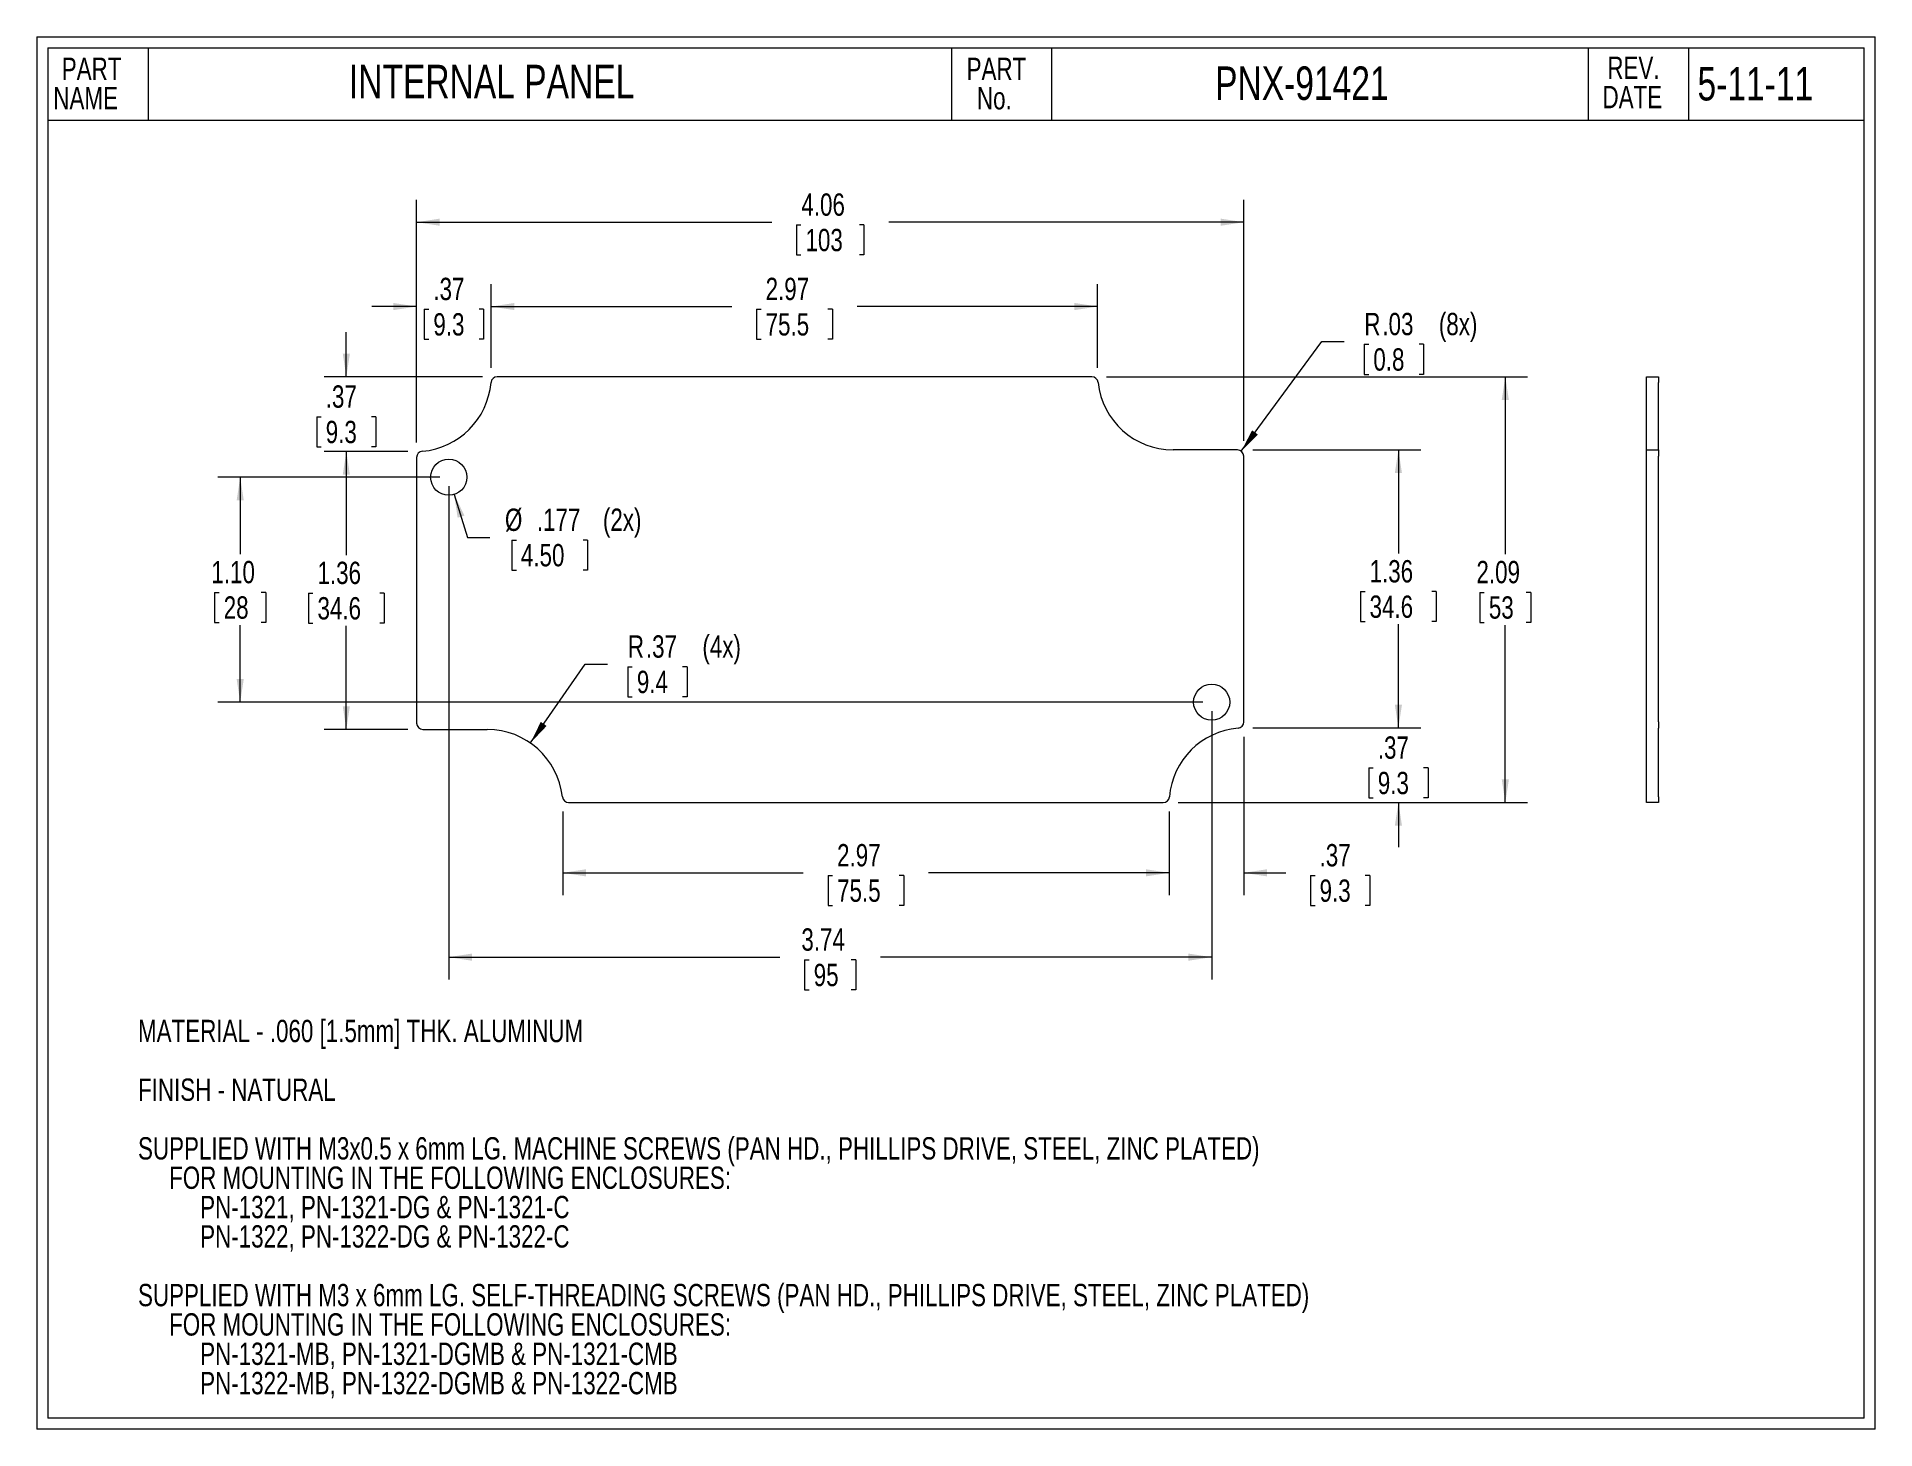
# Model space of a CAD drawing. Header units: inches. Extents: x 0.29 to 9.3, y 0.34 to 7.17.
import ezdxf

# ---------------------------------------------------------------- set-up
doc = ezdxf.new("R2010")
doc.units = ezdxf.units.IN
doc.header["$LTSCALE"] = 0.875
doc.header["$MEASUREMENT"] = 0
doc.styles.add('SLDTEXTSTYLE0', font='TXT', dxfattribs={"width": 0.75})
doc.dimstyles.new('SLDDIMSTYLE0', dxfattribs={"dimtxt": 0.109375, "dimasz": 0.11375, "dimexe": 0, "dimexo": 0.0625, "dimgap": 0.027344, "dimtad": 0, "dimtih": 1, "dimtoh": 1, "dimrnd": 1e-09, "dimzin": 12, "dimdsep": 46, "dimtxsty": 'SLDTEXTSTYLE0', "dimsah": 1, "dimcen": 0.09, "dimadec": 0, "dimazin": 0, "dimtfac": 1, "dimtofl": 0, "dimtmove": 0, "dimatfit": 3, "dimfxl": 1, "dimtolj": 1, "dimtzin": 12, "dimarcsym": 0})
doc.dimstyles.new('SLDDIMSTYLE1', dxfattribs={"dimtxt": 0.109375, "dimasz": 0.11375, "dimexe": 0, "dimexo": 0.0625, "dimgap": 0.027344, "dimtad": 0, "dimtih": 1, "dimtoh": 1, "dimrnd": 1e-09, "dimzin": 12, "dimdsep": 46, "dimtxsty": 'SLDTEXTSTYLE0', "dimsah": 1, "dimcen": 0.09, "dimadec": 0, "dimazin": 0, "dimtfac": 1, "dimtofl": 0, "dimtmove": 0, "dimatfit": 3, "dimfxl": 1, "dimtolj": 1, "dimtzin": 12, "dimarcsym": 0})
doc.dimstyles.new('SLDDIMSTYLE2', dxfattribs={"dimtxt": 0.109375, "dimasz": 0.11375, "dimexe": 0, "dimexo": 0.0625, "dimgap": 0.027344, "dimtad": 0, "dimtih": 1, "dimtoh": 1, "dimrnd": 1e-09, "dimzin": 12, "dimdsep": 46, "dimtxsty": 'SLDTEXTSTYLE0', "dimsah": 1, "dimcen": 0.09, "dimadec": 0, "dimazin": 0, "dimtfac": 1, "dimtofl": 0, "dimtmove": 0, "dimatfit": 3, "dimfxl": 1, "dimtolj": 1, "dimtzin": 12, "dimarcsym": 0})
doc.dimstyles.new('SLDDIMSTYLE3', dxfattribs={"dimtxt": 0.109375, "dimasz": 0.11375, "dimexe": 0, "dimexo": 0.0625, "dimgap": 0.027344, "dimtad": 0, "dimtih": 1, "dimtoh": 1, "dimdec": 3, "dimrnd": 1e-09, "dimzin": 12, "dimdsep": 46, "dimtxsty": 'SLDTEXTSTYLE0', "dimsah": 1, "dimcen": 0.09, "dimadec": 0, "dimazin": 0, "dimtfac": 1, "dimtdec": 3, "dimtmove": 0, "dimatfit": 3, "dimfxl": 1, "dimtolj": 1, "dimtzin": 12, "dimarcsym": 0})
doc.dimstyles.new('SLDDIMSTYLE4', dxfattribs={"dimtxt": 0.109375, "dimasz": 0.11375, "dimexe": 0, "dimexo": 0.0625, "dimgap": 0.027344, "dimtad": 0, "dimtih": 1, "dimtoh": 1, "dimrnd": 1e-09, "dimzin": 12, "dimdsep": 46, "dimtxsty": 'SLDTEXTSTYLE0', "dimsah": 1, "dimcen": 0.09, "dimadec": 0, "dimazin": 0, "dimtfac": 1, "dimtofl": 0, "dimtmove": 0, "dimatfit": 3, "dimfxl": 1, "dimtolj": 1, "dimtzin": 12, "dimarcsym": 0})
doc.dimstyles.new('SLDDIMSTYLE5', dxfattribs={"dimtxt": 0.109375, "dimasz": 0.11375, "dimexe": 0, "dimexo": 0.0625, "dimgap": 0.027344, "dimtad": 0, "dimtih": 1, "dimtoh": 1, "dimrnd": 1e-09, "dimzin": 4, "dimdsep": 46, "dimtxsty": 'SLDTEXTSTYLE0', "dimsah": 1, "dimcen": 0.09, "dimadec": 0, "dimazin": 0, "dimtfac": 1, "dimtofl": 0, "dimtmove": 0, "dimatfit": 3, "dimfxl": 1, "dimtolj": 1, "dimtzin": 12, "dimarcsym": 0})

# ---------------------------------------------------------------- blocks, each defined once
blk = doc.blocks.new('SW_NOTE_0')
at = {"color": 0, "linetype": 'Continuous', "lineweight": 0, "ltscale": 0.875, "char_height": 0.109375, "attachment_point": 1, "style": 'SLDTEXTSTYLE0'}
for s, insert in [('MATERIAL - .060 [1.5mm] THK. ALUMINUM', (0, 0.141)), ('FINISH - NATURAL', (0, -0.1467)), ('SUPPLIED WITH M3x0.5 x 6mm LG. MACHINE SCREWS (PAN HD., PHILLIPS DRIVE, STEEL, ZINC PLATED)', (0, -0.4343)), ('     FOR MOUNTING IN THE FOLLOWING ENCLOSURES:', (0, -0.5781)), ('          PN-1321, PN-1321-DG & PN-1321-C', (0, -0.722)), ('          PN-1322, PN-1322-DG & PN-1322-C', (0, -0.8658)), ('SUPPLIED WITH M3 x 6mm LG. SELF-THREADING SCREWS (PAN HD., PHILLIPS DRIVE, STEEL, ZINC PLATED)', (0, -1.1534)), ('     FOR MOUNTING IN THE FOLLOWING ENCLOSURES:', (0, -1.2972)), ('          PN-1321-MB, PN-1321-DGMB & PN-1321-CMB', (0, -1.4411)), ('          PN-1322-MB, PN-1322-DGMB & PN-1322-CMB', (0, -1.5849))]:
    blk.add_mtext(s, dxfattribs=dict(at, insert=insert))
blk = doc.blocks.new('SW_NOTE_1')
at = {"color": 0, "linetype": 'Continuous', "lineweight": 0, "ltscale": 0.875, "char_height": 0.10938, "attachment_point": 1, "style": 'SLDTEXTSTYLE0'}
for s, insert in [('PART', (0, 0.141)), ('NAME', (-0.0415, -0.0028))]:
    blk.add_mtext(s, dxfattribs=dict(at, insert=insert))
blk = doc.blocks.new('SW_NOTE_2')
at = {"color": 0, "linetype": 'Continuous', "lineweight": 0, "ltscale": 0.875, "char_height": 0.10938, "attachment_point": 1, "style": 'SLDTEXTSTYLE0'}
for s, insert in [('PART', (0, 0.141)), ('No.', (0.0505, -0.0028))]:
    blk.add_mtext(s, dxfattribs=dict(at, insert=insert))
blk = doc.blocks.new('SW_NOTE_3')
at = {"color": 0, "linetype": 'Continuous', "lineweight": 0, "ltscale": 0.875, "char_height": 0.10938, "attachment_point": 1, "style": 'SLDTEXTSTYLE0'}
for s, insert in [('REV.', (0, 0.141)), ('DATE', (-0.0235, -0.0028))]:
    blk.add_mtext(s, dxfattribs=dict(at, insert=insert))
blk = doc.blocks.new('*D5')
at = {"color": 7, "linetype": 'Continuous', "lineweight": 0, "ltscale": 0.875}
for p, q in [((2.1507, 5.179), (2.1507, 6.3686)), ((6.2058, 5.1868), (6.2058, 6.3686)), ((2.1507, 6.2592), (3.8914, 6.2592)), ((4.0127, 6.2462), (4.0127, 6.0986)), ((4.0127, 6.2462), (4.0349, 6.2462)), ((4.3439, 6.2462), (4.3216, 6.2462)), ((4.3439, 6.2462), (4.3439, 6.0986)), ((6.2058, 6.2592), (4.4651, 6.2592)), ((4.0127, 6.0986), (4.0349, 6.0986)), ((4.3439, 6.0986), (4.3216, 6.0986))]:
    blk.add_line(p, q, dxfattribs=at)
for points in [[(2.1507, 6.2592), (2.2644, 6.2417), (2.2644, 6.2767)], [(6.2058, 6.2592), (6.0921, 6.2767), (6.0921, 6.2417)]]:
    blk.add_solid(points, dxfattribs=at)
at = {"color": 7, "linetype": 'Continuous', "lineweight": 0, "ltscale": 0.875, "char_height": 0.10938, "attachment_point": 1, "style": 'SLDTEXTSTYLE0'}
for s, insert in [('4.06', (4.0368, 6.4002)), ('103', (4.0571, 6.2266))]:
    blk.add_mtext(s, dxfattribs=dict(at, insert=insert))
blk = doc.blocks.new('*D6')
at = {"color": 7, "linetype": 'Continuous', "lineweight": 0, "ltscale": 0.875}
for p, q in [((2.3082, 4.9655), (2.3082, 2.5475)), ((6.0483, 3.8631), (6.0483, 2.5475)), ((2.3082, 2.6569), (3.9318, 2.6569)), ((4.053, 2.6438), (4.053, 2.4963)), ((4.053, 2.6438), (4.0752, 2.6438)), ((4.3035, 2.6438), (4.2813, 2.6438)), ((4.3035, 2.6438), (4.3035, 2.4963)), ((6.0483, 2.6569), (4.4247, 2.6569)), ((4.053, 2.4963), (4.0752, 2.4963)), ((4.3035, 2.4963), (4.2813, 2.4963))]:
    blk.add_line(p, q, dxfattribs=at)
for points in [[(2.3082, 2.6569), (2.4219, 2.6394), (2.4219, 2.6744)], [(6.0483, 2.6569), (5.9346, 2.6744), (5.9346, 2.6394)]]:
    blk.add_solid(points, dxfattribs=at)
at = {"color": 7, "linetype": 'Continuous', "lineweight": 0, "ltscale": 0.875, "char_height": 0.10938, "attachment_point": 1, "style": 'SLDTEXTSTYLE0'}
for s, insert in [('3.74', (4.0368, 2.7979)), ('95', (4.0974, 2.6242))]:
    blk.add_mtext(s, dxfattribs=dict(at, insert=insert))
blk = doc.blocks.new('*D7')
at = {"color": 7, "linetype": 'Continuous', "lineweight": 0, "ltscale": 0.875}
for p, q in [((2.7087, 3.7067), (2.9775, 4.0932)), ((2.9775, 4.0932), (3.0869, 4.0932)), ((3.186, 4.0802), (3.186, 3.9326)), ((3.186, 4.0802), (3.2082, 4.0802)), ((3.4768, 4.0802), (3.4546, 4.0802)), ((3.4768, 4.0802), (3.4768, 3.9326)), ((3.186, 3.9326), (3.2082, 3.9326)), ((3.4768, 3.9326), (3.4546, 3.9326))]:
    blk.add_line(p, q, dxfattribs=at)
blk.add_solid([(2.7087, 3.7067), (2.788, 3.7901), (2.7593, 3.8101)], dxfattribs=at)
at = {"color": 7, "linetype": 'Continuous', "lineweight": 0, "ltscale": 0.875, "attachment_point": 1, "style": 'SLDTEXTSTYLE0'}
for s, insert, char_height in [(' (4x)', (3.5212, 4.2342), 0.10938), ('R', (3.1862, 4.2342), 0.1094), ('.37', (3.2747, 4.2342), 0.10938), ('9.4', (3.2304, 4.0606), 0.10938)]:
    blk.add_mtext(s, dxfattribs=dict(at, insert=insert, char_height=char_height))
blk = doc.blocks.new('*D8')
at = {"color": 7, "linetype": 'Continuous', "lineweight": 0, "ltscale": 0.875}
for p, q in [((2.5168, 5.5451), (2.5168, 5.9552)), ((5.4893, 5.5451), (5.4893, 5.9552)), ((2.5168, 5.8458), (3.6959, 5.8458)), ((3.8172, 5.8328), (3.8172, 5.6853)), ((3.8172, 5.8328), (3.8394, 5.8328)), ((4.1889, 5.8328), (4.1667, 5.8328)), ((4.1889, 5.8328), (4.1889, 5.6853)), ((5.4893, 5.8458), (4.3102, 5.8458)), ((3.8172, 5.6853), (3.8394, 5.6853)), ((4.1889, 5.6853), (4.1667, 5.6853))]:
    blk.add_line(p, q, dxfattribs=at)
for points in [[(2.5168, 5.8458), (2.6306, 5.8283), (2.6306, 5.8633)], [(5.4893, 5.8458), (5.3755, 5.8633), (5.3755, 5.8283)]]:
    blk.add_solid(points, dxfattribs=at)
at = {"color": 7, "linetype": 'Continuous', "lineweight": 0, "ltscale": 0.875, "char_height": 0.10938, "attachment_point": 1, "style": 'SLDTEXTSTYLE0'}
for s, insert in [('2.97', (3.8616, 5.9868)), ('75.5', (3.8616, 5.8132))]:
    blk.add_mtext(s, dxfattribs=dict(at, insert=insert))
blk = doc.blocks.new('*D9')
at = {"color": 7, "linetype": 'Continuous', "lineweight": 0, "ltscale": 0.875}
for p, q in [((6.2058, 3.7371), (6.2058, 2.9609)), ((5.8397, 3.371), (5.8397, 2.9609)), ((5.8397, 3.0702), (5.6209, 3.0702)), ((6.2058, 3.0702), (6.4116, 3.0702)), ((6.5328, 3.0572), (6.5328, 2.9097)), ((6.5328, 3.0572), (6.5551, 3.0572)), ((6.8237, 3.0572), (6.8015, 3.0572)), ((6.8237, 3.0572), (6.8237, 2.9097)), ((6.5328, 2.9097), (6.5551, 2.9097)), ((6.8237, 2.9097), (6.8015, 2.9097))]:
    blk.add_line(p, q, dxfattribs=at)
for points in [[(5.8397, 3.0702), (5.7259, 3.0877), (5.7259, 3.0527)], [(6.2058, 3.0702), (6.3196, 3.0527), (6.3196, 3.0877)]]:
    blk.add_solid(points, dxfattribs=at)
at = {"color": 7, "linetype": 'Continuous', "lineweight": 0, "ltscale": 0.875, "char_height": 0.10938, "attachment_point": 1, "style": 'SLDTEXTSTYLE0'}
for s, insert in [('.37', (6.5773, 3.2112)), ('9.3', (6.5773, 3.0376))]:
    blk.add_mtext(s, dxfattribs=dict(at, insert=insert))
blk = doc.blocks.new('*D10')
at = {"color": 7, "linetype": 'Continuous', "lineweight": 0, "ltscale": 0.875}
for p, q in [((2.8672, 3.371), (2.8672, 2.9609)), ((5.8397, 3.371), (5.8397, 2.9609)), ((2.8672, 3.0702), (4.0463, 3.0702)), ((5.8397, 3.0702), (4.6606, 3.0702)), ((4.1676, 3.0572), (4.1676, 2.9097)), ((4.1676, 3.0572), (4.1898, 3.0572)), ((4.5393, 3.0572), (4.5171, 3.0572)), ((4.5393, 3.0572), (4.5393, 2.9097)), ((4.1676, 2.9097), (4.1898, 2.9097)), ((4.5393, 2.9097), (4.5171, 2.9097))]:
    blk.add_line(p, q, dxfattribs=at)
for points in [[(2.8672, 3.0702), (2.981, 3.0527), (2.981, 3.0877)], [(5.8397, 3.0702), (5.7259, 3.0877), (5.7259, 3.0527)]]:
    blk.add_solid(points, dxfattribs=at)
at = {"color": 7, "linetype": 'Continuous', "lineweight": 0, "ltscale": 0.875, "char_height": 0.10938, "attachment_point": 1, "style": 'SLDTEXTSTYLE0'}
for s, insert in [('2.97', (4.212, 3.2112)), ('75.5', (4.212, 3.0376))]:
    blk.add_mtext(s, dxfattribs=dict(at, insert=insert))
blk = doc.blocks.new('*D11')
at = {"color": 7, "linetype": 'Continuous', "lineweight": 0, "ltscale": 0.875}
for p, q in [((6.9637, 3.7809), (6.9637, 3.9996)), ((6.2496, 3.7809), (7.0731, 3.7809)), ((6.8183, 3.5848), (6.8183, 3.4372)), ((6.8183, 3.5848), (6.8405, 3.5848)), ((7.1091, 3.5848), (7.0869, 3.5848)), ((7.1091, 3.5848), (7.1091, 3.4372)), ((6.8183, 3.4372), (6.8405, 3.4372)), ((7.1091, 3.4372), (7.0869, 3.4372)), ((5.8834, 3.4147), (7.0731, 3.4147)), ((6.9637, 3.4147), (6.9637, 3.196))]:
    blk.add_line(p, q, dxfattribs=at)
for points in [[(6.9637, 3.7809), (6.9812, 3.8946), (6.9462, 3.8946)], [(6.9637, 3.4147), (6.9462, 3.301), (6.9812, 3.301)]]:
    blk.add_solid(points, dxfattribs=at)
at = {"color": 7, "linetype": 'Continuous', "lineweight": 0, "ltscale": 0.875, "char_height": 0.10938, "attachment_point": 1, "style": 'SLDTEXTSTYLE0'}
for s, insert in [('.37', (6.8627, 3.7388)), ('9.3', (6.8627, 3.5652))]:
    blk.add_mtext(s, dxfattribs=dict(at, insert=insert))
blk = doc.blocks.new('*D12')
at = {"color": 7, "linetype": 'Continuous', "lineweight": 0, "ltscale": 0.875}
for p, q in [((6.2496, 5.1431), (7.0731, 5.1431)), ((6.9637, 5.1431), (6.9637, 4.6356)), ((6.7779, 4.449), (6.7779, 4.3014)), ((6.7779, 4.449), (6.8001, 4.449)), ((7.1495, 4.449), (7.1273, 4.449)), ((7.1495, 4.449), (7.1495, 4.3014)), ((6.7779, 4.3014), (6.8001, 4.3014)), ((6.9637, 3.7809), (6.9637, 4.2884)), ((7.1495, 4.3014), (7.1273, 4.3014)), ((6.2496, 3.7809), (7.0731, 3.7809))]:
    blk.add_line(p, q, dxfattribs=at)
for points in [[(6.9637, 5.1431), (6.9462, 5.0293), (6.9812, 5.0293)], [(6.9637, 3.7809), (6.9812, 3.8946), (6.9462, 3.8946)]]:
    blk.add_solid(points, dxfattribs=at)
at = {"color": 7, "linetype": 'Continuous', "lineweight": 0, "ltscale": 0.875, "char_height": 0.10938, "attachment_point": 1, "style": 'SLDTEXTSTYLE0'}
for s, insert in [('1.36', (6.8223, 4.603)), ('34.6', (6.8223, 4.4294))]:
    blk.add_mtext(s, dxfattribs=dict(at, insert=insert))
blk = doc.blocks.new('*D13')
at = {"color": 7, "linetype": 'Continuous', "lineweight": 0, "ltscale": 0.875}
for p, q in [((2.3346, 4.9247), (2.4003, 4.7146)), ((2.4003, 4.7146), (2.5097, 4.7146)), ((2.6175, 4.7015), (2.6175, 4.554)), ((2.6175, 4.7015), (2.6397, 4.7015)), ((2.9892, 4.7015), (2.967, 4.7015)), ((2.9892, 4.7015), (2.9892, 4.554)), ((2.6175, 4.554), (2.6397, 4.554)), ((2.9892, 4.554), (2.967, 4.554))]:
    blk.add_line(p, q, dxfattribs=at)
blk.add_solid([(2.3346, 4.9247), (2.3519, 4.8109), (2.3853, 4.8213)], dxfattribs=at)
at = {"color": 7, "linetype": 'Continuous', "lineweight": 0, "ltscale": 0.875, "char_height": 0.10938, "attachment_point": 1, "style": 'SLDTEXTSTYLE0'}
for s, insert in [('%%c', (2.5838, 4.8555)), ('.177', (2.7401, 4.8555)), (' (2x)', (3.0336, 4.8555)), ('4.50', (2.6619, 4.6819))]:
    blk.add_mtext(s, dxfattribs=dict(at, insert=insert))
blk = doc.blocks.new('*D14')
at = {"color": 7, "linetype": 'Continuous', "lineweight": 0, "ltscale": 0.875}
for p, q in [((6.1932, 5.1371), (6.5879, 5.6738)), ((6.5879, 5.6738), (6.6973, 5.6738)), ((6.7964, 5.6607), (6.7964, 5.5132)), ((6.7964, 5.6607), (6.8186, 5.6607)), ((7.0872, 5.6607), (7.065, 5.6607)), ((7.0872, 5.6607), (7.0872, 5.5132)), ((6.7964, 5.5132), (6.8186, 5.5132)), ((7.0872, 5.5132), (7.065, 5.5132))]:
    blk.add_line(p, q, dxfattribs=at)
blk.add_solid([(6.1932, 5.1371), (6.2747, 5.2183), (6.2465, 5.2391)], dxfattribs=at)
at = {"color": 7, "linetype": 'Continuous', "lineweight": 0, "ltscale": 0.875, "attachment_point": 1, "style": 'SLDTEXTSTYLE0'}
for s, insert, char_height in [('R', (6.7965, 5.8148), 0.1094), ('.03', (6.8851, 5.8148), 0.10938), (' (8x)', (7.1316, 5.8148), 0.10938), ('0.8', (6.8408, 5.6411), 0.10938)]:
    blk.add_mtext(s, dxfattribs=dict(at, insert=insert, char_height=char_height))
blk = doc.blocks.new('*D15')
at = {"color": 7, "linetype": 'Continuous', "lineweight": 0, "ltscale": 0.875}
for p, q in [((1.8062, 5.5014), (1.8062, 5.7201)), ((2.4731, 5.5014), (1.6968, 5.5014)), ((1.6608, 5.3053), (1.6608, 5.1577)), ((1.6608, 5.3053), (1.683, 5.3053)), ((1.9516, 5.3053), (1.9294, 5.3053)), ((1.9516, 5.3053), (1.9516, 5.1577)), ((1.6608, 5.1577), (1.683, 5.1577)), ((1.9516, 5.1577), (1.9294, 5.1577)), ((2.1069, 5.1352), (1.6968, 5.1352)), ((1.8062, 5.1352), (1.8062, 4.9165))]:
    blk.add_line(p, q, dxfattribs=at)
for points in [[(1.8062, 5.5014), (1.8237, 5.6151), (1.7887, 5.6151)], [(1.8062, 5.1352), (1.7887, 5.0215), (1.8237, 5.0215)]]:
    blk.add_solid(points, dxfattribs=at)
at = {"color": 7, "linetype": 'Continuous', "lineweight": 0, "ltscale": 0.875, "char_height": 0.10938, "attachment_point": 1, "style": 'SLDTEXTSTYLE0'}
for s, insert in [('.37', (1.7052, 5.4593)), ('9.3', (1.7052, 5.2857))]:
    blk.add_mtext(s, dxfattribs=dict(at, insert=insert))
blk = doc.blocks.new('*D16')
at = {"color": 7, "linetype": 'Continuous', "lineweight": 0, "ltscale": 0.875}
for p, q in [((2.1069, 5.1352), (1.6968, 5.1352)), ((1.8062, 5.1352), (1.8062, 4.6277)), ((1.6204, 4.4411), (1.6204, 4.2935)), ((1.6204, 4.4411), (1.6426, 4.4411)), ((1.992, 4.4411), (1.9698, 4.4411)), ((1.992, 4.4411), (1.992, 4.2935)), ((1.6204, 4.2935), (1.6426, 4.2935)), ((1.8062, 3.773), (1.8062, 4.2805)), ((1.992, 4.2935), (1.9698, 4.2935)), ((2.1069, 3.773), (1.6968, 3.773))]:
    blk.add_line(p, q, dxfattribs=at)
for points in [[(1.8062, 5.1352), (1.7887, 5.0215), (1.8237, 5.0215)], [(1.8062, 3.773), (1.8237, 3.8868), (1.7887, 3.8868)]]:
    blk.add_solid(points, dxfattribs=at)
at = {"color": 7, "linetype": 'Continuous', "lineweight": 0, "ltscale": 0.875, "char_height": 0.10938, "attachment_point": 1, "style": 'SLDTEXTSTYLE0'}
for s, insert in [('1.36', (1.6648, 4.5951)), ('34.6', (1.6648, 4.4215))]:
    blk.add_mtext(s, dxfattribs=dict(at, insert=insert))
blk = doc.blocks.new('*D17')
at = {"color": 7, "linetype": 'Continuous', "lineweight": 0, "ltscale": 0.875}
for p, q in [((2.2644, 5.0092), (1.1766, 5.0092)), ((1.286, 5.0092), (1.286, 4.6316)), ((1.1607, 4.445), (1.1607, 4.2975)), ((1.1607, 4.445), (1.1829, 4.445)), ((1.4112, 4.445), (1.389, 4.445)), ((1.4112, 4.445), (1.4112, 4.2975)), ((1.1607, 4.2975), (1.1829, 4.2975)), ((1.286, 3.9069), (1.286, 4.2844)), ((1.4112, 4.2975), (1.389, 4.2975)), ((6.0046, 3.9069), (1.1766, 3.9069))]:
    blk.add_line(p, q, dxfattribs=at)
for points in [[(1.286, 5.0092), (1.2685, 4.8955), (1.3035, 4.8955)], [(1.286, 3.9069), (1.3035, 4.0206), (1.2685, 4.0206)]]:
    blk.add_solid(points, dxfattribs=at)
at = {"color": 7, "linetype": 'Continuous', "lineweight": 0, "ltscale": 0.875, "char_height": 0.10938, "attachment_point": 1, "style": 'SLDTEXTSTYLE0'}
for s, insert in [('1.10', (1.1445, 4.599)), ('28', (1.2051, 4.4254))]:
    blk.add_mtext(s, dxfattribs=dict(at, insert=insert))
blk = doc.blocks.new('*D18')
at = {"color": 7, "linetype": 'Continuous', "lineweight": 0, "ltscale": 0.875}
for p, q in [((2.1507, 5.179), (2.1507, 5.9552)), ((2.5168, 5.5451), (2.5168, 5.9552)), ((2.1507, 5.8458), (1.9319, 5.8458)), ((2.1884, 5.8328), (2.1884, 5.6852)), ((2.1884, 5.8328), (2.2106, 5.8328)), ((2.4792, 5.8328), (2.457, 5.8328)), ((2.4792, 5.8328), (2.4792, 5.6852)), ((2.5168, 5.8458), (2.7356, 5.8458)), ((2.1884, 5.6852), (2.2106, 5.6852)), ((2.4792, 5.6852), (2.457, 5.6852))]:
    blk.add_line(p, q, dxfattribs=at)
for points in [[(2.1507, 5.8458), (2.0369, 5.8633), (2.0369, 5.8283)], [(2.5168, 5.8458), (2.6306, 5.8283), (2.6306, 5.8633)]]:
    blk.add_solid(points, dxfattribs=at)
at = {"color": 7, "linetype": 'Continuous', "lineweight": 0, "ltscale": 0.875, "char_height": 0.10938, "attachment_point": 1, "style": 'SLDTEXTSTYLE0'}
for s, insert in [('.37', (2.2328, 5.9868)), ('9.3', (2.2328, 5.8132))]:
    blk.add_mtext(s, dxfattribs=dict(at, insert=insert))
blk = doc.blocks.new('*D19')
at = {"color": 7, "linetype": 'Continuous', "lineweight": 0, "ltscale": 0.875}
for p, q in [((5.533, 5.5014), (7.5971, 5.5014)), ((7.4878, 5.5014), (7.4878, 4.6316)), ((7.3626, 4.445), (7.3626, 4.2975)), ((7.3626, 4.445), (7.3848, 4.445)), ((7.613, 4.445), (7.5908, 4.445)), ((7.613, 4.445), (7.613, 4.2975)), ((7.3626, 4.2975), (7.3848, 4.2975)), ((7.4878, 3.4147), (7.4878, 4.2844)), ((7.613, 4.2975), (7.5908, 4.2975)), ((5.8834, 3.4147), (7.5971, 3.4147))]:
    blk.add_line(p, q, dxfattribs=at)
for points in [[(7.4878, 5.5014), (7.4703, 5.3876), (7.5053, 5.3876)], [(7.4878, 3.4147), (7.5053, 3.5285), (7.4703, 3.5285)]]:
    blk.add_solid(points, dxfattribs=at)
at = {"color": 7, "linetype": 'Continuous', "lineweight": 0, "ltscale": 0.875, "char_height": 0.10938, "attachment_point": 1, "style": 'SLDTEXTSTYLE0'}
for s, insert in [('2.09', (7.3463, 4.599)), ('53', (7.407, 4.4254))]:
    blk.add_mtext(s, dxfattribs=dict(at, insert=insert))

msp = doc.modelspace()

# ---------------------------------------------------------------- linework, layer by layer
at = {"color": 7, "linetype": 'Continuous', "lineweight": 0, "ltscale": 0.875}
for p, q in [((0.2887, 7.1681), (0.2887, 0.3431)), ((0.2887, 7.1681), (9.3012, 7.1681)), ((9.3012, 0.3431), (9.3012, 7.1681)), ((0.3429, 7.1138), (0.3429, 0.3973)), ((0.3429, 7.1138), (9.2469, 7.1138)), ((0.8347, 7.1138), (0.8347, 6.7586)), ((4.7722, 7.1138), (4.7722, 6.7586)), ((5.2639, 7.1138), (5.2639, 6.7586)), ((7.8933, 7.1138), (7.8933, 6.7586)), ((8.3851, 7.1138), (8.3851, 6.7586)), ((9.2469, 0.3973), (9.2469, 7.1138)), ((0.3429, 6.7586), (9.2469, 6.7586)), ((9.2469, 0.3973), (0.3429, 0.3973)), ((9.3012, 0.3431), (0.2887, 0.3431))]:
    msp.add_line(p, q, dxfattribs=at)
at = {"color": 7, "linetype": 'Continuous', "lineweight": 15, "ltscale": 0.875}
for p, q in [((5.4604, 5.5013), (2.5463, 5.5013)), ((8.1802, 5.5013), (8.2393, 5.5013)), ((8.1802, 5.4737), (8.1802, 5.5013)), ((8.2393, 5.5013), (8.2393, 5.4737)), ((8.1802, 5.1431), (8.1802, 5.4737)), ((8.2393, 5.1431), (8.2393, 5.4737)), ((6.1748, 5.1431), (5.8592, 5.1431)), ((8.1802, 5.1121), (8.1802, 5.1431)), ((8.1802, 5.1431), (8.2393, 5.1431)), ((8.2393, 5.1431), (8.2393, 5.1121)), ((2.1507, 5.1057), (2.1507, 3.804)), ((6.2058, 3.8104), (6.2058, 5.1121)), ((8.1802, 3.8104), (8.1802, 5.1121)), ((8.2393, 3.8104), (8.2393, 5.1121)), ((8.1802, 3.7795), (8.1802, 3.8104)), ((8.2393, 3.8104), (8.2393, 3.7795)), ((2.1817, 3.773), (2.4973, 3.773)), ((8.1802, 3.443), (8.1802, 3.7795)), ((8.2393, 3.443), (8.2393, 3.7795)), ((8.1802, 3.4147), (8.1802, 3.443)), ((8.2393, 3.443), (8.2393, 3.4147)), ((2.8961, 3.4147), (5.8102, 3.4147)), ((8.2393, 3.4147), (8.1802, 3.4147))]:
    msp.add_line(p, q, dxfattribs=at)
at = {"color": 7, "linetype": 'Continuous', "lineweight": 15, "ltscale": 0.765625}
for centre in [(2.3082, 5.0092), (6.0483, 3.9069)]:
    msp.add_circle(centre, 0.0886, dxfattribs=at)
for centre, radius, start, end in [((2.5463, 5.4704), 0.031, 90, 175.00574), ((5.4604, 5.4704), 0.031, 6.12741, 90), ((2.1468, 5.5053), 0.3701, 274.99426, 355.00574), ((5.8592, 5.5132), 0.3701, 186.12741, 270), ((6.1748, 5.1121), 0.031, 0, 90), ((2.1817, 5.1057), 0.031, 94.99426, 180), ((2.1817, 3.804), 0.031, 180, 270), ((6.1748, 3.8104), 0.031, 274.99426, 0), ((2.4973, 3.4029), 0.3701, 6.12741, 90), ((6.2097, 3.4108), 0.3701, 94.99426, 175.00574), ((2.8961, 3.4457), 0.031, 186.12741, 270), ((5.8102, 3.4457), 0.031, 270, 355.00574)]:
    msp.add_arc(centre, radius, start, end, dxfattribs=at)

# ---------------------------------------------------------------- block references
at = {"color": 7, "linetype": 'Continuous', "lineweight": 0, "ltscale": 0.875}
for name, p in [('SW_NOTE_1', (0.4113, 6.9248)), ('SW_NOTE_2', (4.847, 6.9244)), ('SW_NOTE_3', (7.9879, 6.93)), ('SW_NOTE_0', (0.785, 2.2087))]:
    msp.add_blockref(name, p, dxfattribs=at)

# ---------------------------------------------------------------- texts
at = {"color": 7, "linetype": 'Continuous', "lineweight": 0, "ltscale": 0.875, "attachment_point": 1, "style": 'SLDTEXTSTYLE0'}
for s, insert, char_height in [('INTERNAL PANEL', (1.8189, 7.0308), 0.164062), ('PNX-91421', (6.065, 7.0226), 0.16406), ('5-11-11', (8.4299, 7.02), 0.16406)]:
    msp.add_mtext(s, dxfattribs=dict(at, insert=insert, char_height=char_height))

# ---------------------------------------------------------------- dimensions: what is measured, and where the dimension line sits
at = {"color": 7, "linetype": 'Continuous', "lineweight": 0, "ltscale": 0.875}
for base, p1, p2, dimstyle, picture, middle in [((6.2058, 6.2592), (2.1507, 5.1352), (6.2058, 5.1431), 'SLDDIMSTYLE0', '*D5', (4.1783, 6.2592)), ((2.1507, 5.8458), (2.5168, 5.5013), (2.1507, 5.1352), 'SLDDIMSTYLE2', '*D18', (2.3338, 5.8458)), ((2.5168, 5.8458), (5.4893, 5.5013), (2.5168, 5.5013), 'SLDDIMSTYLE0', '*D8', (4.0031, 5.8458)), ((6.0483, 2.6569), (2.3082, 5.0092), (6.0483, 3.9069), 'SLDDIMSTYLE0', '*D6', (4.1783, 2.6569)), ((6.2058, 3.0702), (5.8397, 3.4147), (6.2058, 3.7809), 'SLDDIMSTYLE2', '*D9', (6.6783, 3.0702)), ((2.8672, 3.0702), (5.8397, 3.4147), (2.8672, 3.4147), 'SLDDIMSTYLE0', '*D10', (4.3535, 3.0702))]:
    dim = msp.add_linear_dim(base=base, p1=p1, p2=p2, dimstyle=dimstyle, dxfattribs=at)
    dim.commit()
    dim.dimension.update_dxf_attribs({"geometry": picture, "text_midpoint": middle, "dimtype": 160})
for center, mpoint, text, dimstyle, picture, middle in [((6.1748, 5.1121), (6.1932, 5.1371), '<> (8x)', 'SLDDIMSTYLE4', '*D14', (7.0912, 5.6738)), ((2.4973, 3.4029), (2.7087, 3.7067), '<> (4x)', 'SLDDIMSTYLE1', '*D7', (3.4808, 4.0932))]:
    dim = msp.add_radius_dim(center=center, mpoint=mpoint, text=text, dimstyle=dimstyle, dxfattribs=at)
    dim.commit()
    dim.dimension.update_dxf_attribs({"geometry": picture, "text_midpoint": middle, "dimtype": 164})
for base, p1, p2, dimstyle, picture, middle in [((1.8062, 5.5013), (2.1507, 5.1352), (2.5168, 5.5013), 'SLDDIMSTYLE2', '*D15', (1.8062, 5.3183)), ((7.4878, 5.5013), (5.8397, 3.4147), (5.4893, 5.5013), 'SLDDIMSTYLE0', '*D19', (7.4878, 4.458)), ((6.9637, 5.1431), (6.2058, 3.7809), (6.2058, 5.1431), 'SLDDIMSTYLE0', '*D12', (6.9637, 4.462)), ((1.8062, 5.1352), (2.1507, 3.773), (2.1507, 5.1352), 'SLDDIMSTYLE0', '*D16', (1.8062, 4.4541)), ((1.286, 3.9069), (2.3082, 5.0092), (6.0483, 3.9069), 'SLDDIMSTYLE5', '*D17', (1.286, 4.458)), ((6.9637, 3.4147), (6.2058, 3.7809), (5.8397, 3.4147), 'SLDDIMSTYLE2', '*D11', (6.9637, 3.5978))]:
    dim = msp.add_linear_dim(base=base, p1=p1, p2=p2, angle=90, dimstyle=dimstyle, dxfattribs=at)
    dim.commit()
    dim.dimension.update_dxf_attribs({"geometry": picture, "text_midpoint": middle, "dimtype": 160})
dim = msp.add_diameter_dim_2p(p1=(2.2817, 5.0938), p2=(2.3346, 4.9247), text='<> (2x)', dimstyle='SLDDIMSTYLE3', dxfattribs=at)
dim.commit()
dim.dimension.update_dxf_attribs({"geometry": '*D13', "text_midpoint": (2.944, 4.7146), "dimtype": 163})

doc.saveas('drawing.dxf')
